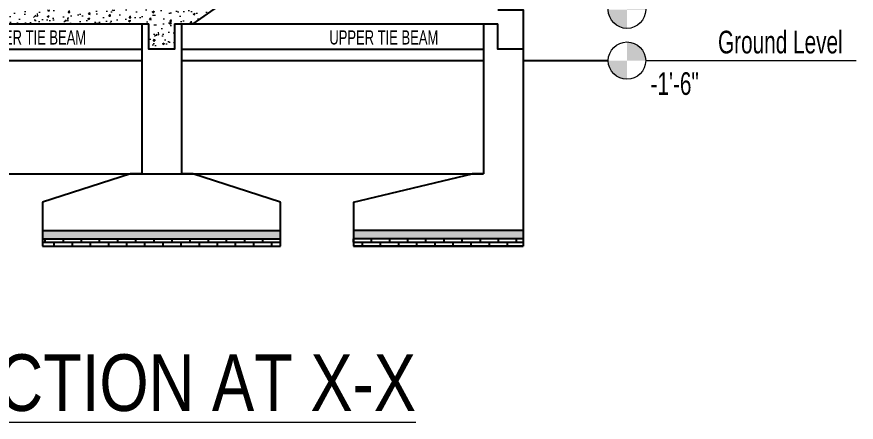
# Model space of a CAD drawing. Header units: inches. Extents: x -10117506 to -5032697, y -6529230 to -3253155.
# Drawn here: x -5057900.4 to -5057604.1, y -3256747.8 to -3256604.5 of the extents above; entities that cross this region are included whole.
import ezdxf

# ---------------------------------------------------------------- set-up
doc = ezdxf.new("R2010")
doc.units = ezdxf.units.IN
doc.header["$LTSCALE"] = 2
doc.header["$MEASUREMENT"] = 0
doc.layers.get('0').update_dxf_attribs({"linetype": 'CONTINUOUS'})
for name, color, linetype, lineweight in [('Annotate-Bold.w', 187, 'CONTINUOUS', 18), ('Door-Window', 47, 'CONTINUOUS', 15), ('Text-100.w', 254, 'CONTINUOUS', 9)]:
    doc.layers.add(name, color=color, linetype=linetype, lineweight=lineweight)
doc.styles.add('Arial', font='arial.ttf', dxfattribs={"width": 0.8, "height": 12})

msp = doc.modelspace()

# ---------------------------------------------------------------- hatches: boundary and pattern name
at = {"ltscale": 0.5}
h = msp.add_hatch(dxfattribs=at)
h.set_pattern_fill('AR-CONC', color=256, style=0)
h.set_pattern_definition([(50, (-11423.147, 4592.638), (7.172601826, -0.62752135), [0.75, -8.25]), (355, (-11423.147, 4592.638), (-1.387513336, 7.521921337), [0.6, -6.6]), (100.4514, (-11422.5495, 4592.586), (5.785093817, 6.894395421), [0.6374019, -7.01142112]), (46.1842, (-11423.147, 4594.638), (10.672410486, -1.655190143), [1.125, -12.375]), (96.6356, (-11422.258, 4594.5), (9.346627055, 9.741178709), [0.95610288, -10.51713]), (351.1842, (-11423.147, 4594.638), (9.346619451, 9.74118601), [0.9, -9.9]), (21, (-11422.147, 4594.138), (5.969070521, -4.0261889067), [0.75, -8.25]), (326, (-11422.147, 4594.138), (2.433153319, 7.2515004505), [0.6, -6.6]), (71.4514, (-11421.65, 4593.803), (8.402226286, 3.225304967), [0.6374019, -7.01142112]), (37.5, (-11423.1472, 4592.6382), (0.1215985532, 3.3289385383), [0, -6.52, 0, -6.7, 0, -6.625]), (7.5, (-11423.1472, 4592.6382), (2.6306953744, 3.9441171188), [0, -3.82, 0, -6.37, 0, -2.525]), (327.5, (-11425.3772, 4592.6382), (5.3382243617, -0.2255487173), [0, -2.5, 0, -7.8, 0, -10.35]), (317.5, (-11426.377, 4592.6382), (5.8318616934, 1.0010498233), [0, -3.25, 0, -5.18, 0, -7.35])])
h.paths.add_polyline_path([(-5057984.18, -3256680), (-5057984.18, -3256683), (-5057924.18, -3256683), (-5057924.18, -3256680)])
h.paths.add_polyline_path([(-5057807.25, -3256683), (-5057807.25, -3256680), (-5057891.25, -3256680), (-5057891.25, -3256683)])
h.paths.add_polyline_path([(-5057781.59, -3256680), (-5057781.59, -3256683), (-5057721.59, -3256683), (-5057721.59, -3256680)])
h = msp.add_hatch(dxfattribs=at)
h.set_pattern_fill('AR-B816', color=256, scale=0.4, style=0)
h.set_pattern_definition([(0, (-11423.1472, 4592.6382), (0, 3.2), []), (90, (-11423.1472, 4592.6382), (-3.2, 3.2), [3.2, -3.2])])
h.paths.add_polyline_path([(-5057924.18, -3256685.5), (-5057924.18, -3256683), (-5057984.18, -3256683), (-5057984.18, -3256685.5)])
h.paths.add_polyline_path([(-5057891.25, -3256683), (-5057891.25, -3256685.5), (-5057807.25, -3256685.5), (-5057807.25, -3256683)])
h.paths.add_polyline_path([(-5057781.59, -3256683), (-5057781.59, -3256685.5), (-5057721.59, -3256685.5), (-5057721.59, -3256683)])
at = {"layer": 'Annotate-Bold.w', "ltscale": 0.005}
h = msp.add_hatch(color=256, dxfattribs=at)
h.dxf.hatch_style = 1
h.paths.add_polyline_path([(-5057685, -3256595.4), (-5057685, -3256602), (-5057678.4, -3256602, 0.414214)])
h.paths.add_polyline_path([(-5057685, -3256608.59), (-5057685, -3256602), (-5057691.59, -3256602, 0.414214)])
h = msp.add_hatch(color=256, dxfattribs=at)
h.dxf.hatch_style = 1
h.paths.add_polyline_path([(-5057685, -3256613.4), (-5057685, -3256620), (-5057678.4, -3256620, 0.414214)])
h.paths.add_polyline_path([(-5057685, -3256626.59), (-5057685, -3256620), (-5057691.59, -3256620, 0.414214)])
at = {"layer": 'Door-Window', "linetype": 'ByBlock'}
h = msp.add_hatch(dxfattribs=at)
h.set_pattern_fill('AR-CONC', color=256)
h.set_pattern_definition([(50, (0, 0), (7.172601826, -0.62752135), [0.75, -8.25]), (355, (0, 0), (-1.387513336, 7.521921337), [0.6, -6.6]), (100.45144446, (0.598, -0.052), (5.785088467, 6.89439991), [0.63740192, -7.01142112]), (46.1842, (0, 2), (10.672413307, -1.655192808), [1.125, -12.375]), (96.63563549, (0.889, 1.862), (9.346619457, 9.741186008), [0.95610342, -10.5171376]), (351.184164, (0, 2), (9.34661945, 9.741186003), [0.9, -9.90000001]), (21, (1, 1.5), (5.969070521, -4.0261889067), [0.75, -8.25]), (326, (1, 1.5), (2.433153319, 7.2515004505), [0.6, -6.6]), (71.45144474, (1.4974, 1.1645), (8.402223767, 3.225311528), [0.6374019, -7.01142112]), (37.5, (0, 0), (0.1215985532, 3.3289385383), [0, -6.52, 0, -6.7, 0, -6.625]), (7.5, (0, 0), (2.6306953744, 3.9441171188), [0, -3.82, 0, -6.37, 0, -2.525]), (327.5, (-2.23, 0), (5.3382243617, -0.2255487173), [0, -2.5, 0, -7.8, 0, -10.35]), (317.5, (-3.23, 0), (5.8318616934, 1.0010498233), [0, -3.25, 0, -5.18, 0, -7.35])])
h.paths.add_polyline_path([(-5057975.18, -3256607), (-5057853.75, -3256607), (-5057853.75, -3256616), (-5057844.75, -3256616), (-5057844.75, -3256607), (-5057838.18, -3256607), (-5057831.03, -3256602), (-5057984.18, -3256602), (-5057984.18, -3256616), (-5057975.18, -3256616)])

# ---------------------------------------------------------------- linework, layer by layer
at = {"ltscale": 0.5}
for p, q in [((-5057838.18, -3256607), (-5057758.18, -3256551)), ((-5057975.18, -3256607), (-5057853.75, -3256607)), ((-5057856.25, -3256607), (-5057856.25, -3256660)), ((-5057844.75, -3256607), (-5057730.59, -3256607)), ((-5057842.25, -3256607), (-5057842.25, -3256660)), ((-5057735.59, -3256607), (-5057735.59, -3256660)), ((-5057970.18, -3256616), (-5057856.25, -3256616)), ((-5057842.25, -3256616), (-5057735.59, -3256616)), ((-5057721.59, -3256616), (-5057721.59, -3256685.5)), ((-5057970.18, -3256620), (-5057856.25, -3256620)), ((-5057842.25, -3256620), (-5057735.59, -3256620)), ((-5057721.59, -3256620), (-5057691.59, -3256620)), ((-5057721.59, -3256620), (-5057691.59, -3256620)), ((-5057970.18, -3256660), (-5057856.25, -3256660)), ((-5057860.25, -3256660), (-5057891.25, -3256670)), ((-5057856.25, -3256660), (-5057860.25, -3256660)), ((-5057856.25, -3256660), (-5057735.59, -3256660)), ((-5057838.25, -3256660), (-5057842.25, -3256660)), ((-5057807.25, -3256670), (-5057838.25, -3256660)), ((-5057781.59, -3256670), (-5057739.59, -3256660)), ((-5057735.59, -3256660), (-5057739.59, -3256660)), ((-5057891.25, -3256670), (-5057891.25, -3256685.5)), ((-5057807.25, -3256685.5), (-5057807.25, -3256670)), ((-5057781.59, -3256670), (-5057781.59, -3256680)), ((-5057891.25, -3256680), (-5057807.25, -3256680)), ((-5057721.59, -3256680), (-5057781.59, -3256680)), ((-5057781.59, -3256680), (-5057781.59, -3256685.5)), ((-5057891.25, -3256683), (-5057807.25, -3256683)), ((-5057891.25, -3256685.5), (-5057807.25, -3256685.5)), ((-5057891.25, -3256685.5), (-5057807.25, -3256685.5)), ((-5057721.59, -3256683), (-5057781.59, -3256683)), ((-5057721.59, -3256685.5), (-5057781.59, -3256685.5)), ((-5057781.59, -3256685.5), (-5057721.59, -3256685.5))]:
    msp.add_line(p, q, dxfattribs=at)
for points in [[(-5057730.59, -3256602), (-5057721.59, -3256602), (-5057721.59, -3256616), (-5057730.59, -3256616), (-5057730.59, -3256607)], [(-5057844.75, -3256607), (-5057844.75, -3256616), (-5057853.75, -3256616), (-5057853.75, -3256607)]]:
    msp.add_lwpolyline(points, dxfattribs=at)
at = {"layer": 'Annotate-Bold.w'}
msp.add_line((-5057678.4, -3256620), (-5057604.08, -3256620), dxfattribs=at)
at = {"layer": 'Annotate-Bold.w', "ltscale": 0.005}
for centre in [(-5057685, -3256602), (-5057685, -3256620)]:
    msp.add_circle(centre, 6.6, dxfattribs=at)

# ---------------------------------------------------------------- texts
at = {"layer": 'Annotate-Bold.w', "ltscale": 0.005, "style": 'Arial'}
for s, insert, char_height, width, attachment_point in [('\\A1;{\\fArial Narrow|b0|i0|c0|p34;UPPER TIE BEAM}', (-5057895.12, -3256609.3), 5, 83.7036, 2), ('\\A1;{\\fArial Narrow|b0|i0|c0|p34;UPPER TIE BEAM}', (-5057770.83, -3256609.3), 5, 83.7036, 2), ('\\A1;{\\fArial Narrow|b0|i0|c0|p34;Ground Level}', (-5057630.86, -3256609.44), 7.9962, 82.6277, 2), ('\\A1;\\pt55.97313;{\\fArial Narrow|b0|i0|c0|p34;-1\'-6"}', (-5057668.16, -3256632.21), 7.9962, 73.8752, 8)]:
    msp.add_mtext(s, dxfattribs=dict(at, insert=insert, char_height=char_height, width=width, attachment_point=attachment_point))
at = {"layer": 'Text-100.w', "insert": (-5057848.26, -3256723.77), "char_height": 20, "attachment_point": 2, "style": 'Arial'}
msp.add_mtext_dynamic_manual_height_columns('{\\LSECTION AT X-X}', width=940.9712, gutter_width=100, heights=[0], dxfattribs=at)

doc.saveas('drawing.dxf')
